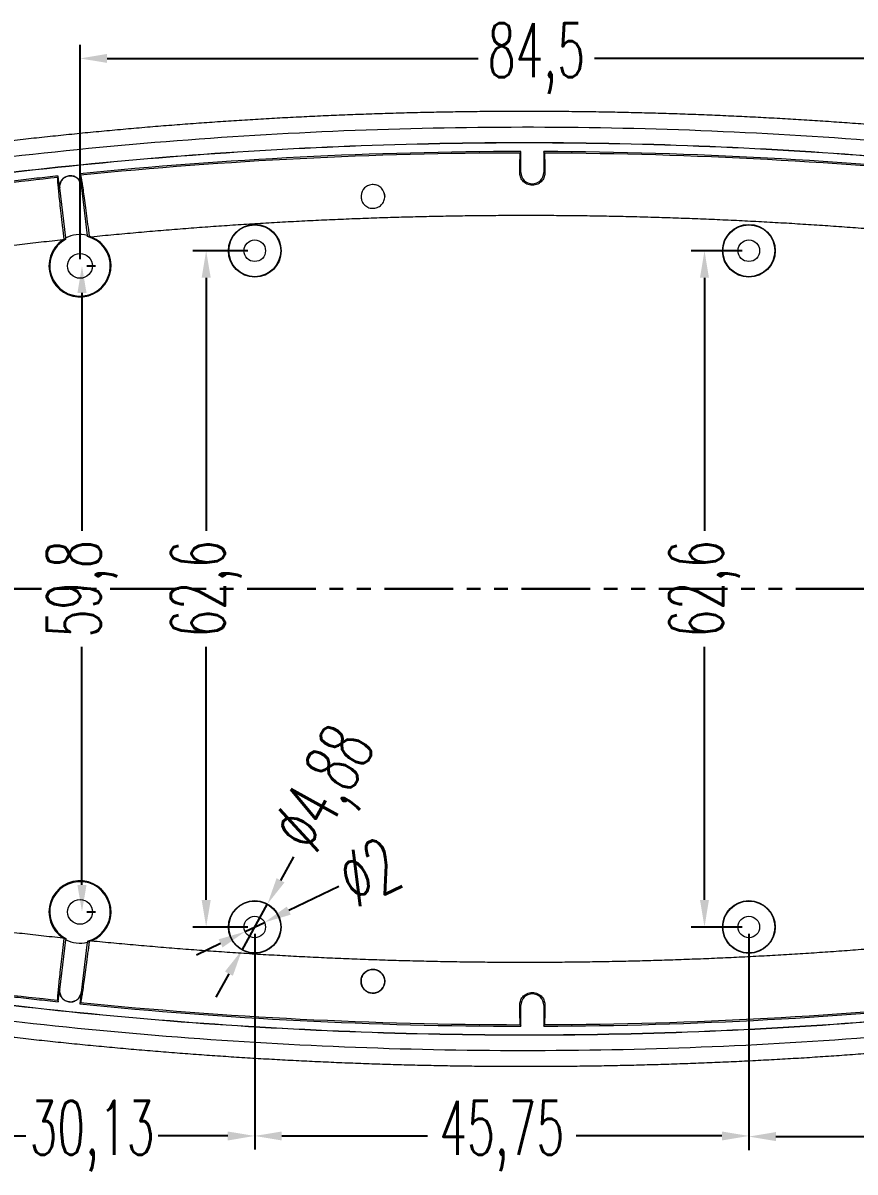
# Model space of a CAD drawing. Header units: inches. Extents: x 1568 to 2997, y 532 to 848.
# Drawn here: x 2213.1 to 2290.1, y 668.8 to 775.2 of the extents above; entities that cross this region are included whole.
import ezdxf

# ---------------------------------------------------------------- set-up
doc = ezdxf.new("R2010")
doc.units = ezdxf.units.IN
doc.linetypes.add('PHANTOM', pattern=[12.7, 6.35, -1.27, 1.27, -1.27, 1.27, -1.27])
doc.styles.add('SLDTEXTSTYLE2', font='TXT', dxfattribs={"width": 0.6, "bigfont": 'bigfont'})
doc.dimstyles.new('5', dxfattribs={"dimtxt": 5, "dimasz": 2.5, "dimexe": 1.25, "dimexo": 0.625, "dimtad": 0, "dimzin": 12, "dimtxsty": 'SLDTEXTSTYLE2', "dimcen": 2.5, "dimclrd": 3, "dimclre": 3, "dimclrt": 256, "dimadec": 0, "dimazin": 0, "dimtfac": 1, "dimtmove": 0, "dimatfit": 3, "dimfxl": 1, "dimarcsym": 0})

# ---------------------------------------------------------------- blocks, each defined once
blk = doc.blocks.new('*D111')
at = {"color": 3, "lineweight": -2}
for p, q in [((2335.01, 693.22), (2335.01, 670.86)), ((2280.29, 690.89), (2280.29, 670.86)), ((2282.79, 672.11), (2291.26, 672.11)), ((2332.51, 672.11), (2305.01, 672.11))]:
    blk.add_line(p, q, dxfattribs=at)
at = {"color": 3}
for points in [[(2282.79, 672.53), (2282.79, 671.69), (2280.29, 672.11)], [(2332.51, 672.53), (2332.51, 671.69), (2335.01, 672.11)]]:
    blk.add_solid(points, dxfattribs=at)
at = {"layer": 'Defpoints', "color": 0}
for p in [(2335.01, 693.85), (2280.29, 691.51), (2280.29, 672.11)]:
    blk.add_point(p, dxfattribs=at)
at = {"insert": (2298.13, 672.11), "char_height": 5, "attachment_point": 5, "style": 'SLDTEXTSTYLE2'}
blk.add_mtext('54,72', dxfattribs=at)
blk = doc.blocks.new('*D112')
at = {"color": 3, "lineweight": -2}
for p, q in [((2234.54, 690.89), (2234.54, 670.92)), ((2280.29, 690.89), (2280.29, 670.92)), ((2237.04, 672.17), (2250.54, 672.17)), ((2277.79, 672.17), (2264.29, 672.17))]:
    blk.add_line(p, q, dxfattribs=at)
at = {"color": 3}
for points in [[(2237.04, 672.58), (2237.04, 671.75), (2234.54, 672.17)], [(2277.79, 672.58), (2277.79, 671.75), (2280.29, 672.17)]]:
    blk.add_solid(points, dxfattribs=at)
at = {"layer": 'Defpoints', "color": 0}
for p in [(2234.54, 691.51), (2280.29, 691.51), (2234.54, 672.17)]:
    blk.add_point(p, dxfattribs=at)
at = {"insert": (2257.41, 672.17), "char_height": 5, "attachment_point": 5, "style": 'SLDTEXTSTYLE2'}
blk.add_mtext('45,75', dxfattribs=at)
blk = doc.blocks.new('*D113')
at = {"color": 3, "lineweight": -2}
for p, q in [((2204.4, 699.19), (2204.4, 670.92)), ((2234.54, 690.89), (2234.54, 670.92)), ((2206.9, 672.17), (2213.35, 672.17)), ((2232.04, 672.17), (2225.6, 672.17))]:
    blk.add_line(p, q, dxfattribs=at)
at = {"color": 3}
for points in [[(2206.9, 672.58), (2206.9, 671.75), (2204.4, 672.17)], [(2232.04, 672.58), (2232.04, 671.75), (2234.54, 672.17)]]:
    blk.add_solid(points, dxfattribs=at)
at = {"layer": 'Defpoints', "color": 0}
for p in [(2204.4, 699.81), (2234.54, 691.51), (2234.54, 672.17)]:
    blk.add_point(p, dxfattribs=at)
at = {"insert": (2219.47, 672.17), "char_height": 5, "attachment_point": 5, "style": 'SLDTEXTSTYLE2'}
blk.add_mtext('30,13', dxfattribs=at)
blk = doc.blocks.new('*D115')
at = {"color": 3, "lineweight": -2}
for p, q in [((2218.36, 753.34), (2218.36, 773.16)), ((2302.86, 753.34), (2302.86, 773.16)), ((2220.86, 771.91), (2255.23, 771.91)), ((2300.36, 771.91), (2265.98, 771.91))]:
    blk.add_line(p, q, dxfattribs=at)
at = {"color": 3}
for points in [[(2220.86, 772.33), (2220.86, 771.5), (2218.36, 771.91)], [(2300.36, 772.33), (2300.36, 771.5), (2302.86, 771.91)]]:
    blk.add_solid(points, dxfattribs=at)
at = {"layer": 'Defpoints', "color": 0}
for p in [(2218.36, 771.91), (2218.36, 752.71), (2302.86, 752.71)]:
    blk.add_point(p, dxfattribs=at)
at = {"insert": (2260.61, 771.91), "char_height": 5, "attachment_point": 5, "style": 'SLDTEXTSTYLE2'}
blk.add_mtext('84,5', dxfattribs=at)
blk = doc.blocks.new('*D117')
at = {"color": 3, "lineweight": -2}
for p, q in [((2279.66, 754.11), (2274.93, 754.11)), ((2276.18, 751.61), (2276.18, 728.19)), ((2276.18, 694.01), (2276.18, 717.44)), ((2279.66, 691.51), (2274.93, 691.51))]:
    blk.add_line(p, q, dxfattribs=at)
at = {"color": 3}
for points in [[(2275.76, 751.61), (2276.59, 751.61), (2276.18, 754.11)], [(2275.76, 694.01), (2276.59, 694.01), (2276.18, 691.51)]]:
    blk.add_solid(points, dxfattribs=at)
at = {"layer": 'Defpoints', "color": 0}
for p in [(2280.29, 754.11), (2276.18, 691.51), (2280.29, 691.51)]:
    blk.add_point(p, dxfattribs=at)
at = {"insert": (2276.18, 722.81), "char_height": 5, "attachment_point": 5, "rotation": 90, "style": 'SLDTEXTSTYLE2'}
blk.add_mtext('62,6', dxfattribs=at)
blk = doc.blocks.new('*D118')
at = {"color": 3, "lineweight": -2}
for p, q in [((2233.91, 754.11), (2228.79, 754.11)), ((2230.04, 751.61), (2230.04, 728.19)), ((2230.04, 694.01), (2230.04, 717.44)), ((2233.91, 691.51), (2228.79, 691.51))]:
    blk.add_line(p, q, dxfattribs=at)
at = {"color": 3}
for points in [[(2229.62, 751.61), (2230.46, 751.61), (2230.04, 754.11)], [(2229.62, 694.01), (2230.46, 694.01), (2230.04, 691.51)]]:
    blk.add_solid(points, dxfattribs=at)
at = {"layer": 'Defpoints', "color": 0}
for p in [(2230.04, 754.11), (2234.54, 754.11), (2234.54, 691.51)]:
    blk.add_point(p, dxfattribs=at)
at = {"insert": (2230.04, 722.81), "char_height": 5, "attachment_point": 5, "rotation": 90, "style": 'SLDTEXTSTYLE2'}
blk.add_mtext('62,6', dxfattribs=at)
blk = doc.blocks.new('*D119')
at = {"color": 3, "lineweight": -2}
for p, q in [((2218.98, 752.71), (2219.79, 752.71)), ((2218.54, 750.21), (2218.54, 728.19)), ((2218.54, 695.41), (2218.54, 717.44)), ((2218.98, 692.91), (2219.79, 692.91))]:
    blk.add_line(p, q, dxfattribs=at)
at = {"color": 3}
for points in [[(2218.12, 750.21), (2218.96, 750.21), (2218.54, 752.71)], [(2218.12, 695.41), (2218.96, 695.41), (2218.54, 692.91)]]:
    blk.add_solid(points, dxfattribs=at)
at = {"layer": 'Defpoints', "color": 0}
for p in [(2218.36, 752.71), (2218.54, 752.71), (2218.36, 692.91)]:
    blk.add_point(p, dxfattribs=at)
at = {"insert": (2218.54, 722.81), "char_height": 5, "attachment_point": 5, "rotation": 90, "style": 'SLDTEXTSTYLE2'}
blk.add_mtext('59,8', dxfattribs=at)
blk = doc.blocks.new('*D127')
at = {"color": 3, "lineweight": -2}
for p, q in [((2238.14, 698.02), (2236.93, 695.83)), ((2233.36, 689.38), (2235.72, 693.65)), ((2232.15, 687.19), (2230.93, 685))]:
    blk.add_line(p, q, dxfattribs=at)
at = {"color": 3}
for points in [[(2236.56, 696.03), (2237.29, 695.63), (2235.72, 693.65)], [(2231.78, 687.39), (2232.51, 686.99), (2233.36, 689.38)]]:
    blk.add_solid(points, dxfattribs=at)
at = {"layer": 'Defpoints', "color": 0}
for p in [(2235.72, 693.65), (2233.36, 689.38)]:
    blk.add_point(p, dxfattribs=at)
at = {"insert": (2241.47, 704.04), "char_height": 5, "attachment_point": 5, "rotation": 61.0425, "style": 'SLDTEXTSTYLE2'}
blk.add_mtext('∅4,88', dxfattribs=at)
blk = doc.blocks.new('*D128')
at = {"color": 3, "lineweight": -2}
for p, q in [((2242.32, 695.25), (2237.69, 693.03)), ((2233.64, 691.08), (2235.44, 691.94)), ((2231.38, 689.99), (2229.13, 688.91))]:
    blk.add_line(p, q, dxfattribs=at)
at = {"color": 3}
for points in [[(2237.51, 693.4), (2237.87, 692.65), (2235.44, 691.94)], [(2231.2, 690.37), (2231.56, 689.62), (2233.64, 691.08)]]:
    blk.add_solid(points, dxfattribs=at)
at = {"layer": 'Defpoints', "color": 0}
for p in [(2235.44, 691.94), (2233.64, 691.08)]:
    blk.add_point(p, dxfattribs=at)
at = {"insert": (2245.14, 696.61), "char_height": 5, "attachment_point": 5, "rotation": 25.6843, "style": 'SLDTEXTSTYLE2'}
blk.add_mtext('∅2', dxfattribs=at)

msp = doc.modelspace()

# ---------------------------------------------------------------- linework, layer by layer
at = {"color": 7, "linetype": 'Continuous', "lineweight": 15}
for p, q in [((2259.135, 763.161), (2259.189, 763.294)), ((2259.189, 761.36), (2259.189, 763.294)), ((2261.289, 763.291), (2261.289, 761.36)), ((2261.342, 763.157), (2261.289, 763.291)), ((2216.293, 760.887), (2216.33, 761.025)), ((2216.464, 759.934), (2216.33, 761.025)), ((2217.398, 761.035), (2217.337, 761.029)), ((2217.349, 761.019), (2217.337, 761.029)), ((2217.389, 761.023), (2217.349, 761.019)), ((2217.389, 761.023), (2217.398, 761.035)), ((2218.341, 761.231), (2218.47, 760.179)), ((2218.41, 761.104), (2218.341, 761.231)), ((2259.066, 761.36), (2259.189, 761.36)), ((2261.411, 761.36), (2261.289, 761.36)), ((2216.464, 759.934), (2216.476, 759.925)), ((2217.045, 755.291), (2216.476, 759.925)), ((2218.461, 760.168), (2218.47, 760.179)), ((2218.461, 760.168), (2219.031, 755.527)), ((2246.531, 759.447), (2246.576, 759.136)), ((2217.036, 755.291), (2217.045, 755.291)), ((2217.049, 755.185), (2217.036, 755.291)), ((2219.031, 755.527), (2219.039, 755.529)), ((2219.052, 755.423), (2219.039, 755.529)), ((2216.476, 685.696), (2217.045, 690.33)), ((2217.049, 690.435), (2217.036, 690.329)), ((2217.045, 690.33), (2217.036, 690.329)), ((2219.031, 690.094), (2218.461, 685.453)), ((2219.039, 690.091), (2219.031, 690.094)), ((2219.052, 690.198), (2219.039, 690.091)), ((2216.33, 684.596), (2216.464, 685.686)), ((2216.476, 685.696), (2216.464, 685.686)), ((2218.47, 685.441), (2218.341, 684.39)), ((2218.47, 685.441), (2218.461, 685.453)), ((2216.293, 684.734), (2216.33, 684.596)), ((2217.337, 684.592), (2217.349, 684.602)), ((2217.337, 684.592), (2217.398, 684.586)), ((2217.349, 684.602), (2217.389, 684.597)), ((2217.389, 684.597), (2217.398, 684.586)), ((2218.41, 684.517), (2218.341, 684.39)), ((2259.066, 684.26), (2259.189, 684.26)), ((2259.189, 682.327), (2259.189, 684.26)), ((2261.289, 684.26), (2261.289, 682.33)), ((2261.411, 684.26), (2261.289, 684.26)), ((2259.135, 682.46), (2259.189, 682.327)), ((2261.289, 682.33), (2261.342, 682.463))]:
    msp.add_line(p, q, dxfattribs=at)
at = {"color": 1, "linetype": 'PHANTOM', "lineweight": 30}
msp.add_line((2341.794, 722.81), (2181.689, 722.81), dxfattribs=at)
at = {"color": 7, "linetype": 'Continuous', "lineweight": 15}
for centre, radius in [((2234.537, 754.11), 2.44), ((2234.537, 754.11), 2.4), ((2280.287, 754.11), 2.44), ((2280.287, 754.11), 2.4), ((2234.537, 754.11), 1), ((2280.287, 754.11), 1), ((2218.358, 752.71), 1.15), ((2218.358, 692.91), 1.15), ((2234.537, 691.51), 2.44), ((2234.537, 691.51), 2.4), ((2280.287, 691.51), 2.44), ((2280.287, 691.51), 2.4), ((2234.537, 691.51), 1), ((2280.287, 691.51), 1), ((2245.476, 686.485), 1.1)]:
    msp.add_circle(centre, radius, dxfattribs=at)
for centre, radius, start, end in [((2260.239, 761.36), 1.05, 180, 0), ((2218.358, 752.71), 2.876, 123.40583, 68.24829), ((2218.358, 752.71), 2.8, 117.88189, 75.64921), ((2218.358, 752.71), 2.896, 76.57152, 116.97778), ((2218.358, 692.91), 2.876, 291.75171, 236.59417), ((2218.358, 692.91), 2.8, 284.35079, 242.11811), ((2218.358, 692.91), 2.896, 243.02222, 283.42848), ((2260.239, 684.26), 1.05, 0, 180)]:
    msp.add_arc(centre, radius, start, end, dxfattribs=at)
for centre, major_axis, start_param, end_param in [((2216.836, 752.523), (3.045, 0.374), 1.3952544, 1.4453235), ((2219.874, 752.896), (3.031, 0.372), 1.6874584, 1.7376936), ((2216.836, 693.097), (3.045, -0.374), 4.8378618, 4.8879309), ((2219.874, 692.724), (3.031, -0.372), 4.5454918, 4.5957269)]:
    msp.add_ellipse(centre, major_axis=major_axis, ratio=0.8660474, start_param=start_param, end_param=end_param, dxfattribs=at)
for points, knots in [([(2194.308, 761.917), (2194.976, 762.021), (2196.31, 762.228), (2198.313, 762.527), (2200.316, 762.817), (2202.318, 763.097), (2204.321, 763.368), (2206.324, 763.629), (2208.326, 763.881), (2210.329, 764.123), (2212.331, 764.355), (2214.333, 764.577), (2216.336, 764.79), (2218.338, 764.993), (2220.34, 765.187), (2222.343, 765.371), (2224.345, 765.546), (2226.347, 765.71), (2228.349, 765.865), (2230.351, 766.011), (2232.353, 766.147), (2234.355, 766.273), (2236.357, 766.39), (2238.359, 766.497), (2240.361, 766.594), (2242.363, 766.682), (2244.365, 766.76), (2246.367, 766.828), (2248.369, 766.887), (2250.37, 766.936), (2252.372, 766.976), (2254.374, 767.006), (2256.375, 767.026), (2258.377, 767.037), (2260.379, 767.038), (2262.38, 767.029), (2264.382, 767.011), (2266.383, 766.983), (2268.384, 766.946), (2270.386, 766.899), (2272.387, 766.842), (2274.388, 766.776), (2276.39, 766.7), (2278.391, 766.614), (2280.392, 766.519), (2282.393, 766.414), (2284.394, 766.299), (2286.395, 766.175), (2288.396, 766.041), (2290.397, 765.898), (2292.398, 765.745), (2294.399, 765.582), (2296.4, 765.41), (2298.401, 765.228), (2300.402, 765.037), (2302.403, 764.835), (2304.403, 764.625), (2306.404, 764.404), (2308.405, 764.174), (2310.405, 763.934), (2312.406, 763.685), (2314.407, 763.426), (2316.407, 763.157), (2318.408, 762.879), (2320.408, 762.591), (2322.408, 762.294), (2324.409, 761.987), (2325.742, 761.775), (2326.408, 761.669)], [0, 0, 0, 0, 0.01527627, 0.03054136, 0.0457956, 0.06103933, 0.07627289, 0.09149662, 0.10671086, 0.12191595, 0.13711224, 0.15230005, 0.16747975, 0.18265166, 0.19781613, 0.21297351, 0.22812415, 0.24326838, 0.25840655, 0.27353901, 0.2886661, 0.30378817, 0.31890557, 0.33401865, 0.34912774, 0.36423321, 0.37933539, 0.39443465, 0.40953131, 0.42462574, 0.43971829, 0.45480929, 0.46989911, 0.48498808, 0.50007657, 0.51516491, 0.53025346, 0.54534257, 0.56043259, 0.57552386, 0.59061673, 0.60571156, 0.62080869, 0.63590847, 0.65101125, 0.66611738, 0.68122721, 0.69634108, 0.71145934, 0.72658234, 0.74171042, 0.75684394, 0.77198323, 0.78712865, 0.80228053, 0.81743924, 0.8326051, 0.84777846, 0.86295967, 0.87814906, 0.89334699, 0.90855379, 0.92376981, 0.93899538, 0.95423085, 0.96947654, 0.98473282, 1, 1, 1, 1]), ([(2326.148, 760.19), (2320.708, 761.064), (2315.25, 761.834), (2304.317, 763.158), (2298.84, 763.714), (2287.865, 764.608), (2282.364, 764.947), (2271.359, 765.406), (2265.855, 765.525), (2254.845, 765.545), (2249.336, 765.446), (2238.327, 765.027), (2232.833, 764.708), (2216.382, 763.429), (2205.456, 762.144), (2194.569, 760.438)], [0, 0, 0, 0, 0.125, 0.125, 0.25, 0.25, 0.375, 0.375, 0.5, 0.5, 0.625, 0.625, 0.75, 0.75, 1, 1, 1, 1]), ([(2326.148, 760.19), (2320.708, 761.064), (2315.25, 761.834), (2304.317, 763.158), (2298.84, 763.714), (2287.865, 764.608), (2282.364, 764.947), (2271.359, 765.406), (2265.855, 765.525), (2254.845, 765.545), (2249.336, 765.446), (2238.327, 765.027), (2232.833, 764.708), (2216.382, 763.429), (2205.456, 762.144), (2194.569, 760.438)], [0, 0, 0, 0, 0.125, 0.125, 0.25, 0.25, 0.375, 0.375, 0.5, 0.5, 0.625, 0.625, 0.75, 0.75, 1, 1, 1, 1]), ([(2194.609, 759.024), (2205.596, 760.732), (2216.644, 762.05), (2238.816, 763.76), (2249.937, 764.17), (2272.172, 764.092), (2283.291, 763.6), (2305.45, 761.734), (2316.491, 760.36), (2327.463, 758.555)], [0, 0, 0, 0, 0.25, 0.25, 0.5, 0.5, 0.75, 0.75, 1, 1, 1, 1]), ([(2194.609, 759.008), (2205.596, 760.716), (2216.643, 762.034), (2238.815, 763.744), (2249.936, 764.155), (2272.171, 764.076), (2283.289, 763.585), (2305.448, 761.719), (2316.489, 760.344), (2327.461, 758.54)], [0, 0, 0, 0, 0.25, 0.25, 0.5, 0.5, 0.75, 0.75, 1, 1, 1, 1]), ([(2259.066, 761.357), (2259.071, 761.627), (2259.076, 761.869), (2259.084, 762.189), (2259.086, 762.289), (2259.092, 762.475), (2259.095, 762.56), (2259.104, 762.791), (2259.11, 762.911), (2259.122, 763.084), (2259.129, 763.136), (2259.135, 763.153)], [0, 0, 0, 0, 0.25, 0.25, 0.375, 0.375, 0.5, 0.5, 0.75, 0.75, 1, 1, 1, 1]), ([(2261.342, 763.149), (2261.348, 763.133), (2261.355, 763.081), (2261.364, 762.953), (2261.367, 762.901), (2261.373, 762.781), (2261.376, 762.712), (2261.385, 762.482), (2261.391, 762.298), (2261.401, 761.872), (2261.406, 761.627), (2261.411, 761.357)], [0, 0, 0, 0, 0.25, 0.25, 0.375, 0.375, 0.5, 0.5, 0.75, 0.75, 1, 1, 1, 1]), ([(2216.33, 761.025), (2215.672, 760.955), (2214.355, 760.815), (2212.381, 760.593), (2210.406, 760.363), (2208.431, 760.122), (2206.457, 759.873), (2204.482, 759.614), (2202.507, 759.345), (2200.532, 759.067), (2198.558, 758.78), (2196.583, 758.483), (2195.267, 758.278), (2194.608, 758.175)], [0, 0, 0, 0, 0.090633, 0.1813152, 0.2720486, 0.3628352, 0.453677, 0.544576, 0.6355343, 0.7265539, 0.8176367, 0.9087847, 1, 1, 1, 1]), ([(2216.896, 755.187), (2216.851, 755.554), (2216.807, 755.914), (2216.744, 756.446), (2216.723, 756.622), (2216.682, 756.971), (2216.662, 757.145), (2216.603, 757.651), (2216.567, 757.972), (2216.499, 758.579), (2216.468, 758.869), (2216.413, 759.392), (2216.389, 759.627), (2216.348, 760.047), (2216.331, 760.231), (2216.306, 760.529), (2216.297, 760.647), (2216.289, 760.819), (2216.289, 760.87), (2216.293, 760.887)], [0, 0, 0, 0, 0.125, 0.125, 0.1875, 0.1875, 0.25, 0.25, 0.375, 0.375, 0.5, 0.5, 0.625, 0.625, 0.75, 0.75, 0.875, 0.875, 1, 1, 1, 1]), ([(2217.337, 761.029), (2217.206, 761.015), (2217.081, 760.976), (2216.853, 760.851), (2216.751, 760.766), (2216.59, 760.564), (2216.529, 760.445), (2216.459, 760.197), (2216.448, 760.064), (2216.464, 759.934)], [0, 0, 0, 0, 0.25, 0.25, 0.5, 0.5, 0.75, 0.75, 1, 1, 1, 1]), ([(2217.349, 761.019), (2217.218, 761.006), (2217.092, 760.967), (2216.865, 760.842), (2216.763, 760.757), (2216.602, 760.555), (2216.541, 760.436), (2216.47, 760.188), (2216.46, 760.055), (2216.476, 759.925)], [0, 0, 0, 0, 0.25, 0.25, 0.5, 0.5, 0.75, 0.75, 1, 1, 1, 1]), ([(2218.461, 760.168), (2218.445, 760.295), (2218.405, 760.417), (2218.282, 760.637), (2218.198, 760.736), (2217.903, 760.972), (2217.643, 761.049), (2217.389, 761.023)], [0, 0, 0, 0, 0.25, 0.25, 0.5, 0.5, 1, 1, 1, 1]), ([(2218.47, 760.179), (2218.455, 760.306), (2218.415, 760.428), (2218.291, 760.649), (2218.207, 760.747), (2217.912, 760.983), (2217.652, 761.061), (2217.398, 761.035)], [0, 0, 0, 0, 0.25, 0.25, 0.5, 0.5, 1, 1, 1, 1]), ([(2218.41, 761.104), (2218.419, 761.088), (2218.431, 761.039), (2218.456, 760.916), (2218.465, 760.866), (2218.485, 760.751), (2218.496, 760.684), (2218.532, 760.462), (2218.56, 760.285), (2218.621, 759.873), (2218.655, 759.635), (2218.727, 759.118), (2218.766, 758.838), (2218.847, 758.235), (2218.89, 757.911), (2218.976, 757.245), (2219.02, 756.901), (2219.11, 756.19), (2219.156, 755.826), (2219.201, 755.46)], [0, 0, 0, 0, 0.125, 0.125, 0.1875, 0.1875, 0.25, 0.25, 0.375, 0.375, 0.5, 0.5, 0.625, 0.625, 0.75, 0.75, 0.875, 0.875, 1, 1, 1, 1]), ([(2261.411, 761.357), (2261.412, 761.229), (2261.394, 761.099), (2261.304, 760.834), (2261.233, 760.703), (2261.08, 760.524), (2261.022, 760.469), (2260.894, 760.37), (2260.823, 760.325), (2260.669, 760.251), (2260.589, 760.223), (2260.419, 760.184), (2260.331, 760.173), (2260.156, 760.173), (2260.068, 760.182), (2259.898, 760.22), (2259.817, 760.248), (2259.583, 760.357), (2259.452, 760.461), (2259.248, 760.698), (2259.175, 760.83), (2259.084, 761.096), (2259.065, 761.229), (2259.066, 761.357)], [0, 0, 0, 0, 0.125, 0.125, 0.25, 0.25, 0.3125, 0.3125, 0.375, 0.375, 0.4375, 0.4375, 0.5, 0.5, 0.5625, 0.5625, 0.625, 0.625, 0.75, 0.75, 0.875, 0.875, 1, 1, 1, 1]), ([(2246.576, 759.135), (2246.576, 758.993), (2246.549, 758.852), (2246.466, 758.651), (2246.432, 758.587), (2246.351, 758.465), (2246.303, 758.407), (2246.147, 758.251), (2246.019, 758.168), (2245.743, 758.058), (2245.592, 758.032), (2245.294, 758.041), (2245.146, 758.076), (2244.874, 758.203), (2244.754, 758.293), (2244.558, 758.513), (2244.483, 758.641), (2244.39, 758.912), (2244.37, 759.055), (2244.392, 759.47), (2244.512, 759.735), (2244.814, 760.025), (2244.935, 760.105), (2245.138, 760.185), (2245.211, 760.206), (2245.357, 760.232), (2245.431, 760.237), (2245.657, 760.231), (2245.804, 760.196), (2246.066, 760.075), (2246.182, 759.99), (2246.467, 759.687), (2246.576, 759.418), (2246.576, 759.135)], [0, 0, 0, 0, 0.0625, 0.0625, 0.09375, 0.09375, 0.125, 0.125, 0.1875, 0.1875, 0.25, 0.25, 0.3125, 0.3125, 0.375, 0.375, 0.4375, 0.4375, 0.5, 0.5, 0.625, 0.625, 0.6875, 0.6875, 0.71875, 0.71875, 0.75, 0.75, 0.8125, 0.8125, 0.875, 0.875, 1, 1, 1, 1]), ([(2301.439, 755.211), (2300.756, 755.281), (2299.39, 755.419), (2297.34, 755.615), (2295.29, 755.8), (2293.24, 755.975), (2291.191, 756.14), (2289.141, 756.294), (2287.091, 756.438), (2285.041, 756.571), (2282.991, 756.695), (2280.941, 756.807), (2278.891, 756.91), (2276.841, 757.002), (2274.791, 757.084), (2272.741, 757.155), (2270.691, 757.217), (2268.641, 757.267), (2266.59, 757.308), (2264.54, 757.338), (2262.49, 757.358), (2260.439, 757.367), (2258.389, 757.366), (2256.339, 757.355), (2254.288, 757.333), (2252.238, 757.301), (2250.187, 757.259), (2248.136, 757.207), (2246.086, 757.144), (2244.035, 757.07), (2241.984, 756.987), (2239.934, 756.892), (2237.883, 756.788), (2235.832, 756.673), (2233.781, 756.548), (2231.73, 756.413), (2229.679, 756.267), (2227.628, 756.111), (2225.577, 755.945), (2223.526, 755.768), (2221.475, 755.581), (2220.108, 755.448), (2219.424, 755.382)], [0, 0, 0, 0, 0.0250738, 0.0501359, 0.0751868, 0.1002271, 0.1252576, 0.1502787, 0.1752913, 0.2002958, 0.2252929, 0.2502832, 0.2752675, 0.3002462, 0.3252201, 0.3501898, 0.3751559, 0.400119, 0.4250799, 0.450039, 0.4749971, 0.4999548, 0.5249127, 0.5498715, 0.5748318, 0.5997942, 0.6247594, 0.649728, 0.6747006, 0.6996779, 0.7246605, 0.7496491, 0.7746442, 0.7996465, 0.8246566, 0.8496752, 0.8747029, 0.8997404, 0.9247882, 0.949847, 0.9749174, 1, 1, 1, 1]), ([(2216.775, 755.111), (2216.103, 755.039), (2214.76, 754.896), (2212.745, 754.668), (2210.73, 754.431), (2208.715, 754.184), (2206.7, 753.927), (2204.685, 753.66), (2202.669, 753.383), (2200.654, 753.096), (2198.639, 752.799), (2196.623, 752.492), (2195.28, 752.28), (2194.608, 752.173)], [0, 0, 0, 0, 0.0906165, 0.181285, 0.2720077, 0.3627868, 0.4536245, 0.5445228, 0.635484, 0.7265102, 0.8176035, 0.908766, 1, 1, 1, 1]), ([(2194.608, 693.447), (2195.28, 693.341), (2196.623, 693.128), (2198.639, 692.822), (2200.654, 692.525), (2202.669, 692.238), (2204.685, 691.961), (2206.7, 691.694), (2208.715, 691.437), (2210.73, 691.189), (2212.745, 690.952), (2214.76, 690.725), (2216.103, 690.581), (2216.775, 690.51)], [0, 0, 0, 0, 0.091234, 0.1823965, 0.2734898, 0.364516, 0.4554772, 0.5463755, 0.6372132, 0.7279923, 0.818715, 0.9093835, 1, 1, 1, 1]), ([(2216.293, 684.734), (2216.289, 684.75), (2216.289, 684.802), (2216.295, 684.928), (2216.298, 684.978), (2216.307, 685.096), (2216.312, 685.164), (2216.331, 685.389), (2216.347, 685.569), (2216.388, 685.986), (2216.412, 686.227), (2216.468, 686.749), (2216.498, 687.032), (2216.566, 687.641), (2216.603, 687.968), (2216.681, 688.638), (2216.721, 688.985), (2216.807, 689.702), (2216.851, 690.067), (2216.896, 690.434)], [0, 0, 0, 0, 0.125, 0.125, 0.1875, 0.1875, 0.25, 0.25, 0.375, 0.375, 0.5, 0.5, 0.625, 0.625, 0.75, 0.75, 0.875, 0.875, 1, 1, 1, 1]), ([(2219.424, 690.239), (2220.108, 690.173), (2221.475, 690.04), (2223.526, 689.853), (2225.577, 689.676), (2227.628, 689.51), (2229.679, 689.354), (2231.73, 689.208), (2233.781, 689.072), (2235.832, 688.947), (2237.883, 688.833), (2239.934, 688.728), (2241.984, 688.634), (2244.035, 688.551), (2246.086, 688.477), (2248.136, 688.414), (2250.187, 688.362), (2252.238, 688.319), (2254.288, 688.287), (2256.339, 688.266), (2258.389, 688.254), (2260.439, 688.253), (2262.49, 688.263), (2264.54, 688.283), (2266.59, 688.313), (2268.641, 688.353), (2270.691, 688.404), (2272.741, 688.465), (2274.791, 688.537), (2276.841, 688.619), (2278.891, 688.711), (2280.941, 688.813), (2282.991, 688.926), (2285.041, 689.049), (2287.091, 689.183), (2289.141, 689.327), (2291.191, 689.481), (2293.24, 689.646), (2295.29, 689.821), (2297.34, 690.006), (2299.39, 690.201), (2300.756, 690.34), (2301.439, 690.409)], [0, 0, 0, 0, 0.0250826, 0.050153, 0.0752118, 0.1002596, 0.1252971, 0.1503248, 0.1753434, 0.2003535, 0.2253558, 0.2503509, 0.2753395, 0.3003221, 0.3252994, 0.350272, 0.3752406, 0.4002058, 0.4251682, 0.4501285, 0.4750873, 0.5000452, 0.5250029, 0.549961, 0.5749201, 0.599881, 0.6248441, 0.6498102, 0.6747799, 0.6997538, 0.7247325, 0.7497168, 0.7747071, 0.7997042, 0.8247087, 0.8497213, 0.8747424, 0.8997729, 0.9248132, 0.9498641, 0.9749262, 1, 1, 1, 1]), ([(2219.201, 690.161), (2219.156, 689.795), (2219.111, 689.436), (2219.044, 688.907), (2219.022, 688.733), (2218.978, 688.386), (2218.955, 688.214), (2218.89, 687.711), (2218.848, 687.394), (2218.767, 686.792), (2218.728, 686.505), (2218.655, 685.988), (2218.622, 685.755), (2218.56, 685.341), (2218.532, 685.16), (2218.485, 684.865), (2218.464, 684.75), (2218.431, 684.582), (2218.419, 684.532), (2218.41, 684.517)], [0, 0, 0, 0, 0.125, 0.125, 0.1875, 0.1875, 0.25, 0.25, 0.375, 0.375, 0.5, 0.5, 0.625, 0.625, 0.75, 0.75, 0.875, 0.875, 1, 1, 1, 1]), ([(2194.608, 687.445), (2195.267, 687.343), (2196.583, 687.137), (2198.558, 686.841), (2200.532, 686.553), (2202.507, 686.275), (2204.482, 686.007), (2206.457, 685.748), (2208.431, 685.498), (2210.406, 685.258), (2212.381, 685.028), (2214.355, 684.806), (2215.672, 684.666), (2216.33, 684.596)], [0, 0, 0, 0, 0.0912153, 0.1823633, 0.2734461, 0.3644657, 0.455424, 0.546323, 0.6371648, 0.7279514, 0.8186848, 0.909367, 1, 1, 1, 1]), ([(2246.576, 686.486), (2246.576, 686.344), (2246.55, 686.208), (2246.448, 685.951), (2246.374, 685.835), (2246.184, 685.632), (2246.071, 685.548), (2245.874, 685.457), (2245.805, 685.433), (2245.662, 685.398), (2245.587, 685.388), (2245.365, 685.381), (2245.213, 685.407), (2244.94, 685.513), (2244.817, 685.593), (2244.614, 685.787), (2244.533, 685.902), (2244.419, 686.15), (2244.385, 686.287), (2244.37, 686.563), (2244.389, 686.707), (2244.481, 686.976), (2244.556, 687.106), (2244.75, 687.325), (2244.872, 687.416), (2245.141, 687.543), (2245.289, 687.579), (2245.59, 687.589), (2245.739, 687.563), (2246.018, 687.454), (2246.145, 687.371), (2246.355, 687.163), (2246.438, 687.038), (2246.548, 686.771), (2246.576, 686.627), (2246.576, 686.486)], [0, 0, 0, 0, 0.0625, 0.0625, 0.125, 0.125, 0.1875, 0.1875, 0.21875, 0.21875, 0.25, 0.25, 0.3125, 0.3125, 0.375, 0.375, 0.4375, 0.4375, 0.5, 0.5, 0.5625, 0.5625, 0.625, 0.625, 0.6875, 0.6875, 0.75, 0.75, 0.8125, 0.8125, 0.875, 0.875, 0.9375, 0.9375, 1, 1, 1, 1]), ([(2327.461, 687.081), (2316.489, 685.277), (2305.448, 683.902), (2283.289, 682.036), (2272.171, 681.545), (2249.936, 681.466), (2238.815, 681.877), (2216.644, 683.587), (2205.596, 684.904), (2194.609, 686.612)], [0, 0, 0, 0, 0.25, 0.25, 0.5, 0.5, 0.75, 0.75, 1, 1, 1, 1]), ([(2327.463, 687.065), (2316.491, 685.261), (2305.45, 683.887), (2283.291, 682.02), (2272.172, 681.529), (2249.937, 681.45), (2238.816, 681.861), (2216.644, 683.571), (2205.596, 684.888), (2194.609, 686.596)], [0, 0, 0, 0, 0.25, 0.25, 0.5, 0.5, 0.75, 0.75, 1, 1, 1, 1]), ([(2194.569, 685.183), (2200.013, 684.33), (2205.473, 683.581), (2216.411, 682.298), (2221.89, 681.763), (2232.868, 680.91), (2238.37, 680.592), (2249.378, 680.174), (2254.882, 680.075), (2265.892, 680.096), (2271.4, 680.216), (2282.407, 680.676), (2287.9, 681.015), (2304.346, 682.356), (2315.268, 683.683), (2326.148, 685.431)], [0, 0, 0, 0, 0.125, 0.125, 0.25, 0.25, 0.375, 0.375, 0.5, 0.5, 0.625, 0.625, 0.75, 0.75, 1, 1, 1, 1]), ([(2194.569, 685.183), (2200.013, 684.33), (2205.473, 683.581), (2216.411, 682.298), (2221.89, 681.763), (2232.868, 680.91), (2238.37, 680.592), (2249.378, 680.174), (2254.882, 680.075), (2265.892, 680.096), (2271.4, 680.216), (2282.407, 680.676), (2287.9, 681.015), (2304.346, 682.356), (2315.268, 683.683), (2326.148, 685.431)], [0, 0, 0, 0, 0.125, 0.125, 0.25, 0.25, 0.375, 0.375, 0.5, 0.5, 0.625, 0.625, 0.75, 0.75, 1, 1, 1, 1]), ([(2216.464, 685.686), (2216.448, 685.556), (2216.459, 685.425), (2216.529, 685.175), (2216.59, 685.057), (2216.751, 684.855), (2216.853, 684.769), (2217.08, 684.645), (2217.206, 684.606), (2217.337, 684.592)], [0, 0, 0, 0, 0.25, 0.25, 0.5, 0.5, 0.75, 0.75, 1, 1, 1, 1]), ([(2216.476, 685.696), (2216.46, 685.566), (2216.47, 685.434), (2216.541, 685.185), (2216.602, 685.066), (2216.763, 684.864), (2216.865, 684.779), (2217.091, 684.655), (2217.218, 684.615), (2217.349, 684.602)], [0, 0, 0, 0, 0.25, 0.25, 0.5, 0.5, 0.75, 0.75, 1, 1, 1, 1]), ([(2217.389, 684.597), (2217.516, 684.584), (2217.643, 684.596), (2217.886, 684.668), (2218.001, 684.727), (2218.296, 684.963), (2218.43, 685.199), (2218.461, 685.453)], [0, 0, 0, 0, 0.25, 0.25, 0.5, 0.5, 1, 1, 1, 1]), ([(2217.398, 684.586), (2217.525, 684.573), (2217.653, 684.585), (2217.895, 684.656), (2218.01, 684.716), (2218.306, 684.952), (2218.439, 685.188), (2218.47, 685.441)], [0, 0, 0, 0, 0.25, 0.25, 0.5, 0.5, 1, 1, 1, 1]), ([(2259.066, 684.264), (2259.065, 684.392), (2259.083, 684.522), (2259.174, 684.787), (2259.244, 684.918), (2259.398, 685.098), (2259.456, 685.153), (2259.584, 685.252), (2259.656, 685.297), (2259.809, 685.37), (2259.89, 685.398), (2260.059, 685.437), (2260.147, 685.447), (2260.322, 685.448), (2260.411, 685.438), (2260.58, 685.4), (2260.662, 685.372), (2260.895, 685.263), (2261.026, 685.159), (2261.23, 684.922), (2261.302, 684.79), (2261.393, 684.525), (2261.412, 684.392), (2261.411, 684.264)], [0, 0, 0, 0, 0.125, 0.125, 0.25, 0.25, 0.3125, 0.3125, 0.375, 0.375, 0.4375, 0.4375, 0.5, 0.5, 0.5625, 0.5625, 0.625, 0.625, 0.75, 0.75, 0.875, 0.875, 1, 1, 1, 1]), ([(2326.408, 683.952), (2325.742, 683.846), (2324.409, 683.634), (2322.408, 683.327), (2320.408, 683.029), (2318.408, 682.741), (2316.407, 682.463), (2314.407, 682.195), (2312.406, 681.936), (2310.405, 681.686), (2308.405, 681.447), (2306.404, 681.217), (2304.403, 680.996), (2302.403, 680.785), (2300.402, 680.584), (2298.401, 680.393), (2296.4, 680.211), (2294.399, 680.038), (2292.398, 679.876), (2290.397, 679.723), (2288.396, 679.579), (2286.395, 679.445), (2284.394, 679.321), (2282.393, 679.207), (2280.392, 679.102), (2278.391, 679.007), (2276.39, 678.921), (2274.388, 678.845), (2272.387, 678.779), (2270.386, 678.722), (2268.384, 678.675), (2266.383, 678.637), (2264.382, 678.61), (2262.38, 678.591), (2260.379, 678.583), (2258.377, 678.584), (2256.375, 678.595), (2254.374, 678.615), (2252.372, 678.645), (2250.37, 678.684), (2248.369, 678.734), (2246.367, 678.792), (2244.365, 678.861), (2242.363, 678.939), (2240.361, 679.027), (2238.359, 679.124), (2236.357, 679.231), (2234.355, 679.348), (2232.353, 679.474), (2230.351, 679.61), (2228.349, 679.755), (2226.347, 679.91), (2224.345, 680.075), (2222.343, 680.25), (2220.34, 680.434), (2218.338, 680.627), (2216.336, 680.831), (2214.333, 681.043), (2212.331, 681.266), (2210.329, 681.498), (2208.326, 681.74), (2206.324, 681.991), (2204.321, 682.253), (2202.318, 682.523), (2200.316, 682.804), (2198.313, 683.094), (2196.31, 683.393), (2194.976, 683.6), (2194.308, 683.704)], [0, 0, 0, 0, 0.0152672, 0.0305235, 0.0457692, 0.0610046, 0.0762302, 0.0914462, 0.106653, 0.1218509, 0.1370403, 0.1522215, 0.1673949, 0.1825608, 0.1977195, 0.2128714, 0.2280168, 0.2431561, 0.2582896, 0.2734177, 0.2885407, 0.3036589, 0.3187728, 0.3338826, 0.3489887, 0.3640915, 0.3791913, 0.3942884, 0.4093833, 0.4244761, 0.4395674, 0.4546574, 0.4697465, 0.4848351, 0.4999234, 0.5150119, 0.5301009, 0.5451907, 0.5602817, 0.5753743, 0.5904687, 0.6055654, 0.6206646, 0.6357668, 0.6508723, 0.6659814, 0.6810944, 0.6962118, 0.7113339, 0.726461, 0.7415935, 0.7567316, 0.7718759, 0.7870265, 0.8021839, 0.8173483, 0.8325203, 0.8476999, 0.8628878, 0.878084, 0.8932891, 0.9085034, 0.9237271, 0.9389607, 0.9542044, 0.9694586, 0.9847237, 1, 1, 1, 1]), ([(2259.135, 682.468), (2259.129, 682.484), (2259.122, 682.536), (2259.113, 682.665), (2259.11, 682.716), (2259.104, 682.837), (2259.101, 682.906), (2259.092, 683.136), (2259.086, 683.32), (2259.076, 683.748), (2259.071, 683.994), (2259.066, 684.264)], [0, 0, 0, 0, 0.25, 0.25, 0.375, 0.375, 0.5, 0.5, 0.75, 0.75, 1, 1, 1, 1]), ([(2261.411, 684.264), (2261.406, 683.994), (2261.401, 683.753), (2261.393, 683.433), (2261.391, 683.333), (2261.385, 683.148), (2261.382, 683.063), (2261.373, 682.833), (2261.367, 682.713), (2261.355, 682.541), (2261.348, 682.488), (2261.342, 682.472)], [0, 0, 0, 0, 0.25, 0.25, 0.375, 0.375, 0.5, 0.5, 0.75, 0.75, 1, 1, 1, 1])]:
    msp.add_open_spline(points, degree=3, knots=knots, dxfattribs=at)
for points in [[(2259.189, 763.294), (2245.549, 763.281), (2231.913, 762.588), (2218.341, 761.231)], [(2259.135, 763.153), (2245.53, 763.138), (2231.932, 762.454), (2218.41, 761.104)], [(2302.672, 761.043), (2288.926, 762.48), (2275.11, 763.234), (2261.289, 763.291)], [(2302.605, 760.916), (2288.895, 762.347), (2275.116, 763.091), (2261.342, 763.149)], [(2216.293, 760.887), (2209.043, 760.126), (2201.806, 759.174), (2194.608, 758.04)], [(2216.775, 755.111), (2216.815, 755.137), (2216.855, 755.162), (2216.896, 755.187)], [(2219.424, 755.382), (2219.351, 755.411), (2219.276, 755.437), (2219.201, 755.46)], [(2216.775, 690.51), (2216.815, 690.483), (2216.855, 690.458), (2216.896, 690.434)], [(2219.424, 690.239), (2219.351, 690.21), (2219.276, 690.184), (2219.201, 690.161)], [(2194.608, 687.58), (2201.806, 686.447), (2209.043, 685.495), (2216.293, 684.734)], [(2218.341, 684.39), (2231.913, 683.033), (2245.549, 682.34), (2259.189, 682.327)], [(2218.41, 684.517), (2231.932, 683.167), (2245.53, 682.483), (2259.135, 682.468)], [(2261.289, 682.33), (2275.11, 682.387), (2288.926, 683.141), (2302.672, 684.578)], [(2261.342, 682.472), (2275.116, 682.53), (2288.895, 683.273), (2302.605, 684.705)]]:
    msp.add_open_spline(points, degree=3, dxfattribs=at)

# ---------------------------------------------------------------- dimensions: what is measured, and where the dimension line sits
for base, p1, p2, picture, middle in [((2218.358, 771.913), (2302.858, 752.71), (2218.358, 752.71), '*D115', (2260.608, 771.913)), ((2234.537, 672.167), (2204.404, 699.81), (2234.537, 691.51), '*D113', (2219.47, 672.167)), ((2234.537, 672.167), (2280.287, 691.51), (2234.537, 691.51), '*D112', (2257.412, 672.167))]:
    dim = msp.add_linear_dim(base=base, p1=p1, p2=p2, dimstyle='5')
    dim.commit()
    dim.dimension.update_dxf_attribs({"geometry": picture, "text_midpoint": middle})
dim = msp.add_linear_dim(base=(2230.039, 754.11), p1=(2234.537, 691.51), p2=(2234.537, 754.11), angle=90, dimstyle='5')
dim.commit()
dim.dimension.update_dxf_attribs({"geometry": '*D118', "text_midpoint": (2230.039, 722.81), "dimtype": 160})
for base, p1, p2, picture, middle in [((2276.177, 691.51), (2280.287, 754.11), (2280.287, 691.51), '*D117', (2276.177, 722.81)), ((2218.54, 752.71), (2218.358, 692.91), (2218.358, 752.71), '*D119', (2218.54, 722.81))]:
    dim = msp.add_linear_dim(base=base, p1=p1, p2=p2, angle=90, dimstyle='5')
    dim.commit()
    dim.dimension.update_dxf_attribs({"geometry": picture, "text_midpoint": middle})
dim = msp.add_diameter_dim_2p(p1=(2233.356, 689.375), p2=(2235.718, 693.645), dimstyle='5')
dim.commit()
dim.dimension.update_dxf_attribs({"geometry": '*D127', "text_midpoint": (2241.468, 704.036)})
dim = msp.add_diameter_dim_2p(p1=(2233.636, 691.077), p2=(2235.438, 691.944), dimstyle='5')
dim.commit()
dim.dimension.update_dxf_attribs({"geometry": '*D128', "text_midpoint": (2245.136, 696.608), "dimtype": 163})
dim = msp.add_linear_dim(base=(2280.287, 672.11), p1=(2335.008, 693.847), p2=(2280.287, 691.51), dimstyle='5')
dim.commit()
dim.dimension.update_dxf_attribs({"geometry": '*D111', "text_midpoint": (2298.131, 672.11), "dimtype": 160})

doc.saveas('drawing.dxf')
